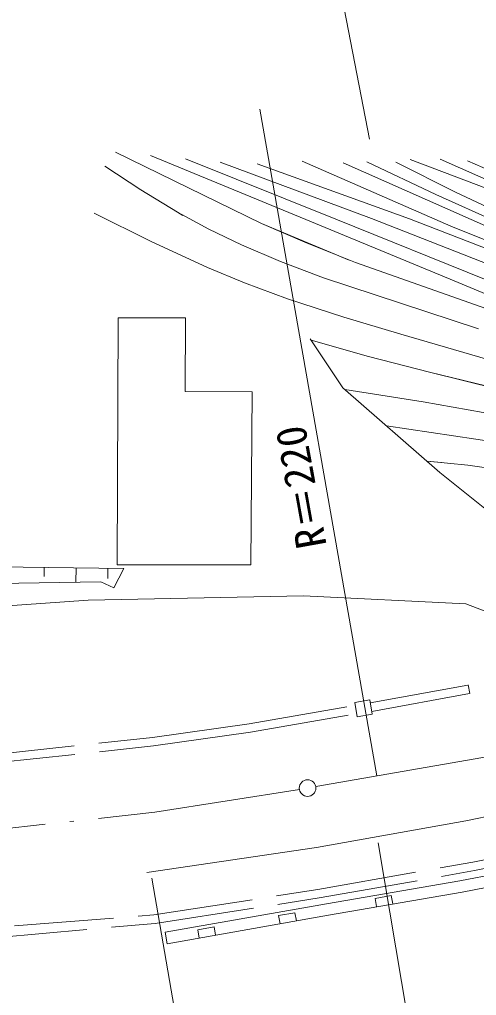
# Model space of a CAD drawing. Units: millimetres, scale not verified. Extents: x 40000 to 680000, y 20000 to 380000.
# Drawn here: x 258231 to 285836, y 263847 to 322846 of the extents above; entities that cross this region are included whole.
import ezdxf
from ezdxf.enums import TextEntityAlignment as Align

# ---------------------------------------------------------------- set-up
doc = ezdxf.new("R2010")
doc.units = ezdxf.units.MM
doc.header["$LTSCALE"] = 1000
doc.linetypes.add('DASHED', pattern=[7.5, 6, -1.5])
doc.linetypes.add('LONG_DASHED_DOTTED', pattern=[15.25, 12, -1.5, 0.25, -1.5])
for name, color, linetype, lineweight in [('M-BGD', 7, 'Continuous', 13), ('M-BMK', 2, 'LONG_DASHED_DOTTED', 13), ('M-STR-HTXT', 7, 'Continuous', 13)]:
    doc.layers.add(name, color=color, linetype=linetype, lineweight=lineweight)
doc.styles.add('ＭＳ ゴシック', font='')
doc.styles.get('ＭＳ ゴシック').set_extended_font_data('MS Gothic')

msp = doc.modelspace()

# ---------------------------------------------------------------- linework, layer by layer
at = {"layer": 'M-BGD'}
for p, q in [((264035, 314822), (272859, 310521)), ((266144, 314624), (275187, 310896)), ((263389, 313988), (265558, 312544)), ((263389, 313988), (265558, 312544)), ((268252, 314425), (277342, 310785)), ((270361, 314226), (279487, 310821)), ((272596, 314119), (281781, 310806)), ((275309, 314285), (284288, 310360)), ((277775, 314173), (286745, 310216)), ((279204, 314237), (283375, 312266)), ((280970, 314222), (284563, 312412)), ((281825, 314383), (290961, 310908)), ((283646, 314398), (288032, 312464)), ((285287, 314312), (289302, 312523)), ((265558, 312544), (267768, 311193)), ((265558, 312544), (267768, 311193)), ((283375, 312266), (287762, 310305)), ((284563, 312412), (288189, 310699)), ((262730, 311133), (266144, 309438)), ((267768, 311193), (268103, 311002)), ((267768, 311193), (269675, 310163)), ((272859, 310521), (278146, 308293)), ((272859, 310521), (275603, 309318)), ((275187, 310896), (284240, 307144)), ((277342, 310785), (286427, 307105)), ((279487, 310821), (288636, 307230)), ((281781, 310806), (290929, 307238)), ((284288, 310360), (287992, 308848)), ((269675, 310163), (271635, 309225)), ((266144, 309438), (269592, 307846)), ((271635, 309225), (274002, 308221)), ((275603, 309318), (278519, 308151)), ((274002, 308221), (276601, 307240)), ((278519, 308151), (287756, 304898)), ((269592, 307846), (271816, 306920)), ((269592, 307846), (271816, 306920)), ((271816, 306920), (274423, 305955)), ((276601, 307240), (285955, 304155)), ((284240, 307144), (290088, 304700)), ((284240, 307144), (293245, 303400)), ((274423, 305955), (277823, 304848)), ((264186, 304803), (264127, 289882)), ((268263, 304807), (264186, 304803)), ((268263, 304807), (268246, 300363)), ((277823, 304848), (281265, 303834)), ((277772, 300580), (275787, 303540)), ((275842, 303458), (279304, 302470)), ((281265, 303834), (290016, 301281)), ((281265, 303834), (290597, 301094)), ((279304, 302470), (282999, 301526)), ((282999, 301526), (290104, 299792)), ((282999, 301526), (292444, 299192)), ((268246, 300363), (272281, 300346)), ((272195, 289871), (272281, 300346)), ((283623, 295470), (277772, 300580)), ((277891, 300477), (282624, 299732)), ((282624, 299732), (287354, 298886)), ((280409, 298278), (290109, 296843)), ((282856, 296141), (283719, 296068)), ((282856, 296141), (285309, 295901)), ((285309, 295901), (288083, 295521)), ((287378, 292453), (283623, 295470)), ((264536, 289650), (252983, 289827)), ((259722, 289724), (259714, 289169)), ((261648, 289694), (261634, 288830)), ((264127, 289882), (272195, 289871)), ((263573, 289665), (263564, 289064)), ((263937, 288489), (264536, 289650)), ((263145, 288854), (251945, 288674)), ((263145, 288854), (263937, 288489)), ((275391, 288016), (262384, 287738)), ((285185, 287514), (275391, 288016)), ((262384, 287738), (247976, 286764)), ((294164, 284090), (285185, 287514)), ((279394, 281710), (278497, 281568)), ((278497, 281568), (278634, 280701)), ((279531, 280843), (279394, 281710)), ((278634, 280701), (279531, 280843)), ((285199, 274410), (298331, 277095)), ((276168, 272786), (285199, 274410)), ((265926, 271280), (276168, 272786)), ((284833, 270787), (290309, 271832)), ((284964, 270099), (290446, 271146)), ((276784, 269385), (284833, 270787)), ((276904, 268695), (284964, 270099)), ((280692, 269889), (279708, 269711)), ((279708, 269711), (279797, 269219)), ((280781, 269397), (280692, 269889)), ((267020, 267668), (276784, 269385)), ((267141, 266979), (276904, 268695)), ((274869, 268845), (273884, 268672)), ((273884, 268672), (273971, 268179)), ((274956, 268353), (274869, 268845)), ((269988, 267987), (269003, 267814)), ((270075, 267494), (269988, 267987)), ((267020, 267668), (267141, 266979)), ((269003, 267814), (269090, 267321))]:
    msp.add_line(p, q, dxfattribs=at)
at = {"layer": 'M-BGD', "linetype": 'DASHED'}
for p, q in [((279412, 281535), (285343, 282617)), ((285343, 282617), (285437, 282106)), ((279505, 281023), (285437, 282106)), ((272099, 280269), (278519, 281391)), ((272180, 279755), (278608, 280878)), ((266254, 279450), (272099, 280269)), ((266318, 278934), (272180, 279755)), ((255561, 278297), (266254, 279450)), ((255609, 277779), (266318, 278934)), ((285620, 271903), (298864, 274639)), ((285717, 271393), (298973, 274131)), ((276252, 270254), (285620, 271903)), ((276337, 269741), (285717, 271393)), ((266352, 268719), (276252, 270254)), ((266432, 268205), (276337, 269741)), ((257920, 268052), (266352, 268719)), ((256315, 267305), (266432, 268205))]:
    msp.add_line(p, q, dxfattribs=at)
at = {"layer": 'M-BMK'}
for p, q in [((276126, 276472), (289518, 278822)), ((266409, 274919), (275139, 276307)), ((247848, 272896), (266409, 274919))]:
    msp.add_line(p, q, dxfattribs=at)
at = {"layer": 'M-BMK', "linetype": 'Continuous'}
msp.add_circle((275633, 276385), 500, dxfattribs=at)
at = {"layer": 'M-STR-HTXT'}
for p, q in [((275854, 333937), (279365, 315610)), ((272742, 317420), (279813, 277124)), ((279897, 273066), (283049, 254364)), ((266224, 270948), (269667, 250947))]:
    msp.add_line(p, q, dxfattribs=at)

# ---------------------------------------------------------------- texts
at = {"layer": 'M-STR-HTXT', "style": 'ＭＳ ゴシック'}
msp.add_text('R＝220', height=1833, rotation=100.2, dxfattribs=at).set_placement((277332, 291146), align=Align.BOTTOM_LEFT)

doc.saveas('drawing.dxf')
